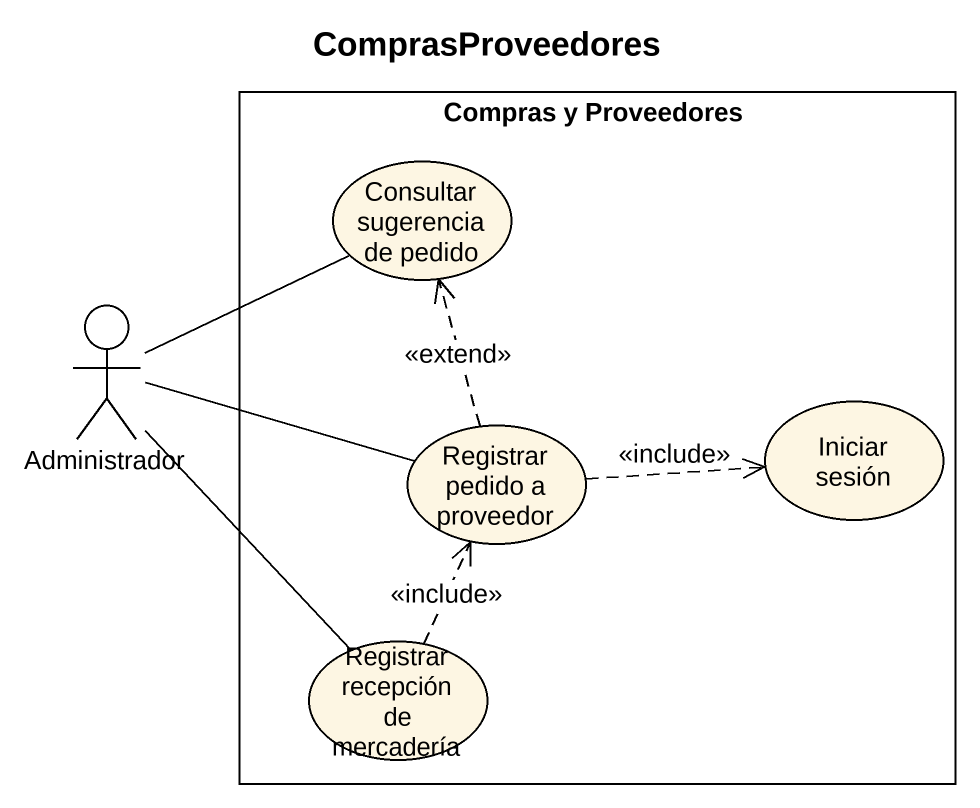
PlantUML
@startuml
title ComprasProveedores
rectangle "Compras y Proveedores" as Compras_y_Proveedores {
  usecase "Consultar sugerencia de pedido" as Consultar_sugerencia_de
  usecase "Iniciar sesión" as Iniciar_sesión
  usecase "Registrar pedido a proveedor" as Registrar_pedido_a_proveedor
  usecase "Registrar recepción de mercadería" as Registrar_recepción_de
}
actor Administrador
Administrador -up- Consultar_sugerencia_de
Administrador -right- Registrar_pedido_a_proveedor
Administrador -- Registrar_recepción_de
Registrar_pedido_a_proveedor .up.> Consultar_sugerencia_de : <<extend>>
Registrar_pedido_a_proveedor .right.> Iniciar_sesión : <<include>>
Registrar_recepción_de .up.> Registrar_pedido_a_proveedor : <<include>>
@enduml
